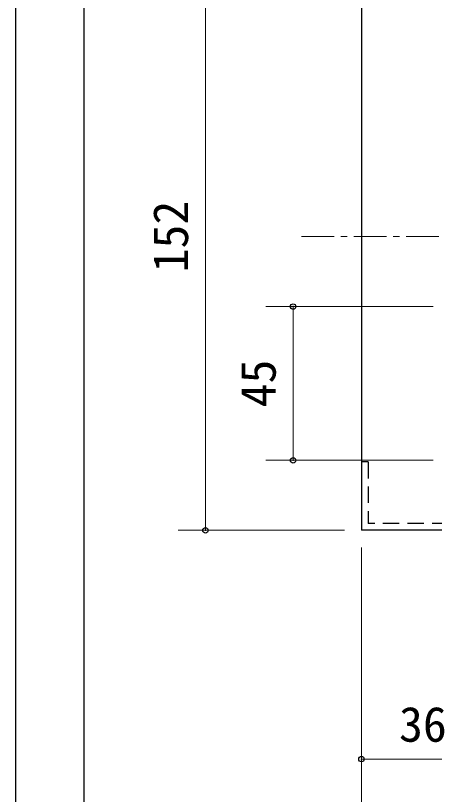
# Model space of a CAD drawing. Units: millimetres at full size; details may follow other scales. Extents: x -800 to 800, y -560 to 560.
# Drawn here: x -800 to -677.4, y -382.3 to -154.4 of the extents above; entities that cross this region are included whole.
import ezdxf
from ezdxf.enums import TextEntityAlignment as Align

# ---------------------------------------------------------------- set-up
doc = ezdxf.new("R2010")
doc.units = ezdxf.units.MM
doc.header["$LTSCALE"] = 4
doc.header["$PDMODE"] = 32
doc.header["$PDSIZE"] = 1.6
doc.linetypes.add('DASHED1', pattern=[1.8, 1.2, -0.6])
doc.linetypes.add('USER12', pattern=[3.826934, 2.391833, -0.478367, 0.478367, -0.478367])
doc.layers.add('0-0', color=7, linetype='Continuous', lineweight=25)
doc.layers.add('2-0', color=7, linetype='Continuous', lineweight=25)
doc.styles.add('ＭＳ ゴシック', font='')
doc.styles.get('ＭＳ ゴシック').set_extended_font_data('MS Gothic')

msp = doc.modelspace()

# ---------------------------------------------------------------- linework, layer by layer
at = {"layer": '0-0'}
msp.add_line((-800, 560), (-800, -560), dxfattribs=at)
msp.add_lwpolyline([(-780, -44), (-780, -444), (152, -444)], dxfattribs=at)
at = {"layer": '2-0', "color": 4, "lineweight": 9}
for p, q in [((-744.442, -305.027), (-744.442, -133.014)), ((-726.796, -239.524), (-677.797, -239.524)), ((-718.796, -284.53), (-718.796, -239.524)), ((-726.796, -284.53), (-677.797, -284.53)), ((-752.442, -305.027), (-703.796, -305.027)), ((-698.796, -379.999), (-698.796, -310.027)), ((-698.796, -371.999), (-662.797, -371.999)), ((-698.796, -399.999), (-698.796, -371.999))]:
    msp.add_line(p, q, dxfattribs=at)
at = {"layer": '2-0'}
for p in [(-698.796, -133.014), (-665.296, -305.027)]:
    msp.add_line(p, (-698.796, -305.027), dxfattribs=at)
at = {"layer": '2-0', "color": 4, "linetype": 'USER12', "lineweight": 9}
msp.add_line((-716.344, -219.019), (-510.211, -219.019), dxfattribs=at)
at = {"layer": '2-0', "linetype": 'DASHED1'}
for p, q in [((-696.796, -285.027), (-698.796, -285.027)), ((-696.796, -285.027), (-696.796, -303.027)), ((-666.124, -303.027), (-696.796, -303.027))]:
    msp.add_line(p, q, dxfattribs=at)
at = {"layer": '2-0', "color": 4}
for p in [(-718.796, -239.524), (-718.796, -284.53), (-744.442, -305.027), (-698.796, -371.999)]:
    msp.add_point(p, dxfattribs=at)

# ---------------------------------------------------------------- texts
at = {"layer": '2-0', "style": 'ＭＳ ゴシック'}
for s, p in [('152', (-746.442, -229.521)), ('45', (-720.796, -269.027))]:
    msp.add_text(s, height=10.26, rotation=90, dxfattribs=at).set_placement(p, align=Align.BOTTOM_LEFT)
msp.add_text('36', height=10.26, dxfattribs=at).set_placement((-687.796, -369.999), align=Align.BOTTOM_LEFT)

doc.saveas('drawing.dxf')
